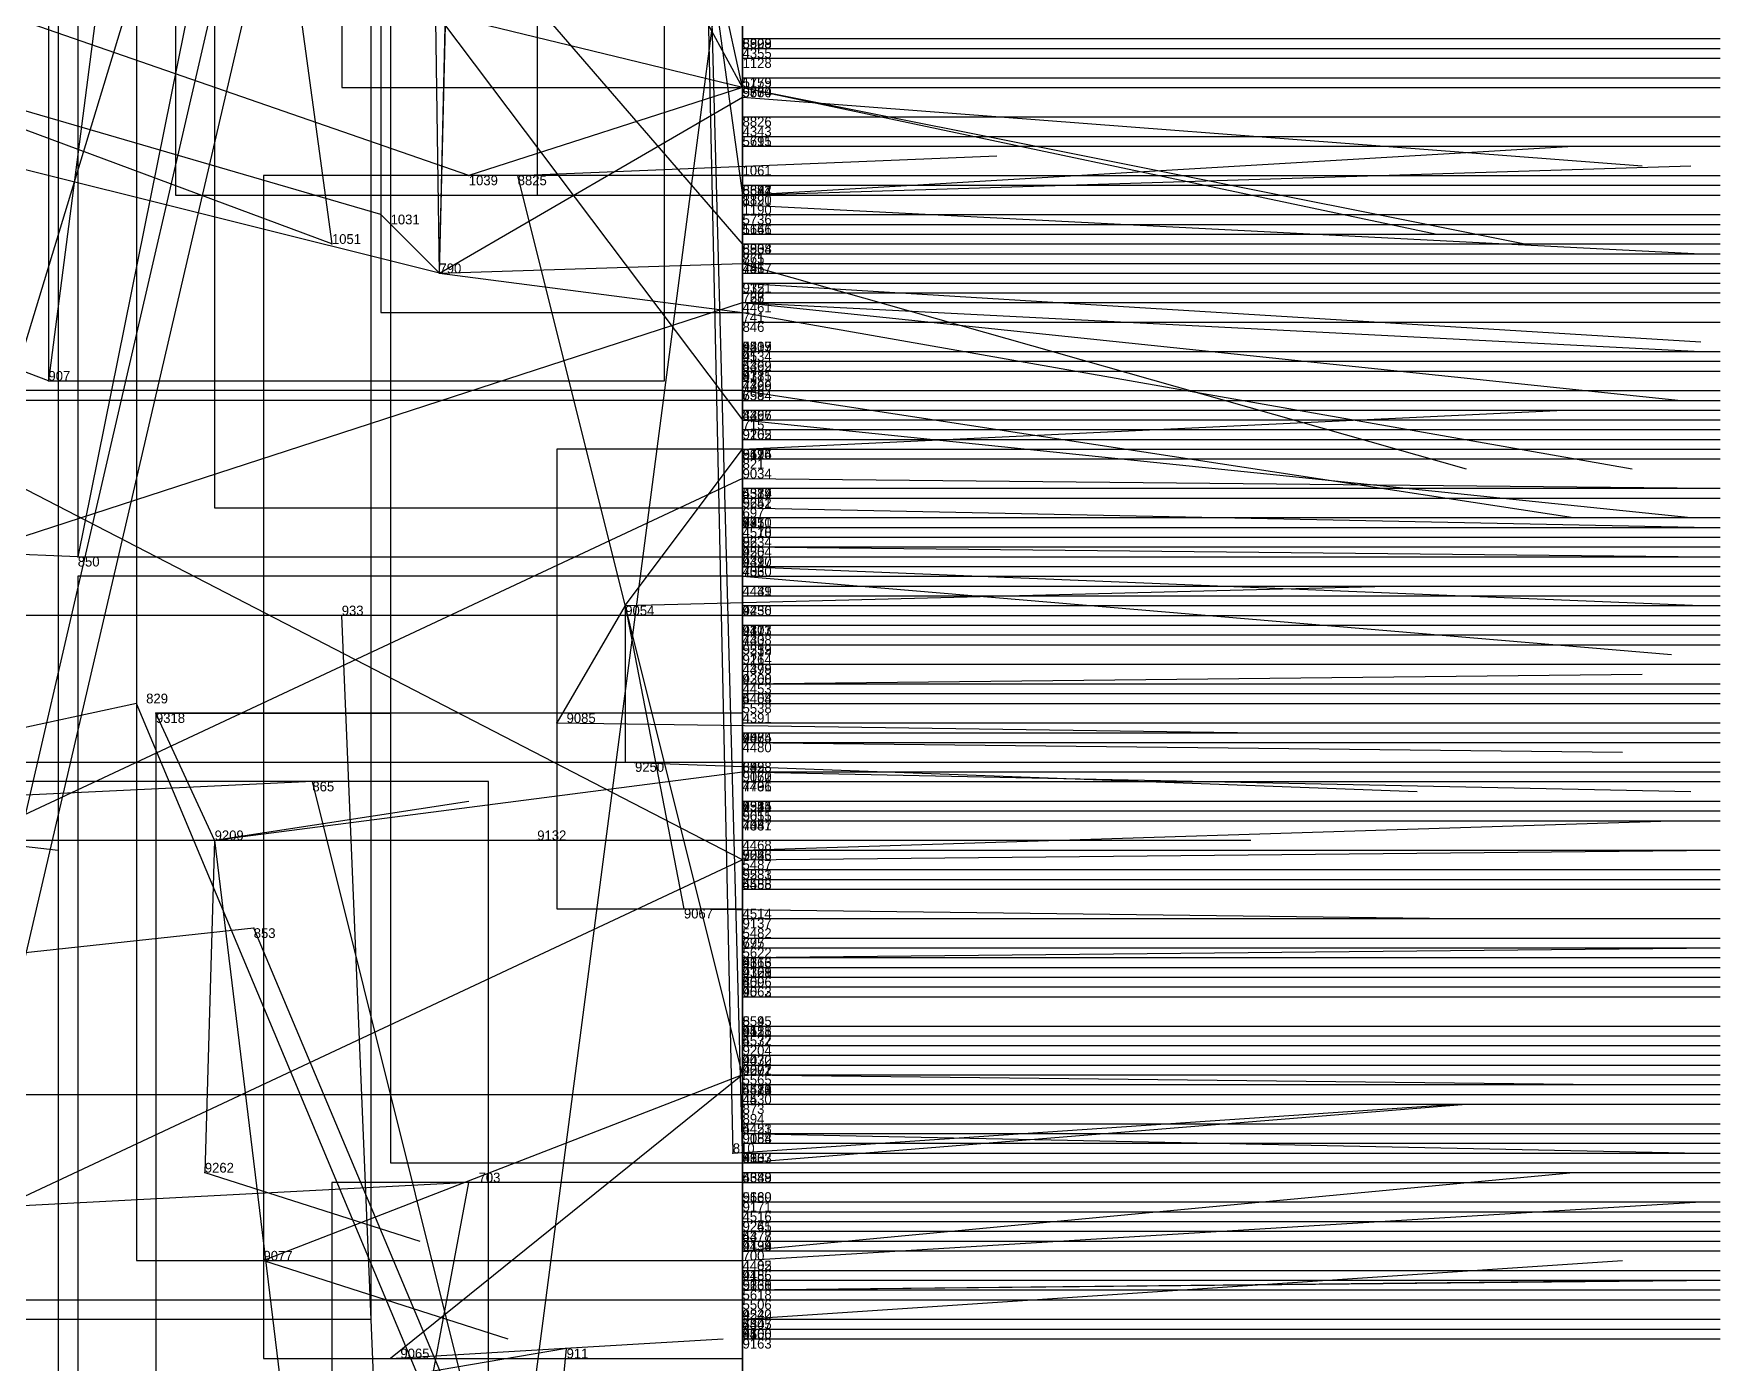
# Model space of a CAD drawing. Extents: x -0.07 to 1.1, y -0.07 to 1.1.
# Drawn here: x 0.9275 to 1.1, y 0.1385 to 0.2745 of the extents above; entities that cross this region are included whole.
import ezdxf

# ---------------------------------------------------------------- set-up
doc = ezdxf.new("R2010")
doc.units = 0
for name, color, linetype in [('Clients', 3, 'CONTINUOUS'), ('Facilities', 3, 'CONTINUOUS'), ('Facilities_lines', 3, 'CONTINUOUS'), ('Min_max_boxes', 1, 'CONTINUOUS'), ('Normals', 1, 'CONTINUOUS'), ('Source_points', 5, 'CONTINUOUS'), ('Text', 3, 'CONTINUOUS')]:
    doc.layers.add(name, color=color, linetype=linetype)

msp = doc.modelspace()

# ---------------------------------------------------------------- linework, layer by layer
at = {"layer": 'Clients', "color": 5}
for p in [(1, 0.269, 0.019), (1, 0.268, 0.031), (0.972, 0.26), (0.977, 0.26, 1), (1, 0.258, 0.983), (1, 0.258, 0.958), (0.963, 0.256), (1, 0.257, 0.062), (0.958, 0.253), (1, 0.251, 0.016), (1, 0.247, 0.046), (1, 0.247, 0.058), (1, 0.246, 0.034), (0.929, 0.239), (1, 0.238, 0.024), (1, 0.235, 0.054), (1, 0.232, 0.991), (1, 0.226, 0.937), (0.932, 0.221), (1, 0.222, 0.945), (1, 0.22, 0.063), (1, 0.22, 0.913), (1, 0.219, 0.047), (0.959, 0.215), (1, 0.21, 0.916), (0.938, 0.206), (0.94, 0.205, 1), (0.981, 0.204, 1), (1, 0.202, 0.99), (0.988, 0.2, 1), (1, 0.199, 0.085), (1, 0.199, 0.945), (0.956, 0.198), (1, 0.195, 0.913), (1, 0.191, 0.044), (1, 0.188, 0.907), (0.994, 0.185, 1), (0.95, 0.183), (1, 0.18, 0.915), (1, 0.162, 0.947), (0.999, 0.16), (1, 0.159, 0.004), (0.945, 0.158, 1), (0.972, 0.157), (0.951, 0.149, 1), (1, 0.15, 0.984), (1, 0.149, 0.07), (1, 0.143, 0.978), (0.982, 0.14), (0.964, 0.139, 1)]:
    msp.add_point(p, dxfattribs=at)
at = {"layer": 'Facilities', "color": 3}
for p in [(1, 0.274, 0.761), (1, 0.273, 0.347), (1, 0.273, 0.552), (1, 0.273, 0.865), (1, 0.272, 0.127), (1, 0.27, 0.629), (1, 0.269, 0.003), (1, 0.269, 0.526), (1, 0.269, 0.63), (1, 0.266, 0.91), (1, 0.264, 0.377), (1, 0.264, 0.561), (1, 0.263, 0.748), (1, 0.26, 0.236), (1, 0.259, 0.552), (1, 0.259, 0.904), (1, 0.258, 0.727), (1, 0.256, 0.13), (1, 0.255, 0.689), (1, 0.255, 0.693), (1, 0.254, 0.15), (1, 0.253, 0.832), (1, 0.253, 0.915), (1, 0.252, 0.588), (1, 0.251, 0.104), (1, 0.251, 0.14), (1, 0.251, 0.316), (0.969, 0.25), (1, 0.25, 0.11), (1, 0.249, 0.055), (1, 0.249, 0.87), (1, 0.248, 0.174), (1, 0.247, 0.451), (1, 0.245, 0.117), (1, 0.242, 0.425), (1, 0.242, 0.342), (1, 0.242, 0.704), (1, 0.242, 0.784), (1, 0.241, 0.106), (1, 0.24, 0.109), (1, 0.24, 0.392), (1, 0.24, 0.278), (1, 0.24, 0.6), (1, 0.24, 0.8), (1, 0.238, 0.13), (1, 0.238, 0.324), (1, 0.238, 0.446), (1, 0.237, 0.11), (1, 0.237, 0.646), (1, 0.236, 0.326), (1, 0.235, 0.458), (1, 0.234, 0.159), (1, 0.234, 0.765), (1, 0.233, 0.799), (1, 0.232, 0.252), (1, 0.232, 0.553), (1, 0.232, 0.836), (1, 0.231, 0.215), (1, 0.231, 0.668), (1, 0.229, 0.938), (1, 0.228, 0.443), (1, 0.228, 0.65), (1, 0.227, 0.493), (1, 0.227, 0.69), (1, 0.225, 0.132), (1, 0.225, 0.289), (1, 0.225, 0.772), (1, 0.224, 0.171), (1, 0.224, 0.147), (1, 0.224, 0.349), (1, 0.224, 0.392), (1, 0.223, 0.198), (1, 0.222, 0.395), (1, 0.221, 0.775), (1, 0.22, 0.268), (1, 0.22, 0.489), (1, 0.219, 0.495), (1, 0.218, 0.411), (0.988, 0.216, 1), (1, 0.217, 0.353), (1, 0.216, 0.839), (1, 0.215, 0.376), (1, 0.214, 0.77), (1, 0.214, 0.848), (1, 0.213, 0.5), (1, 0.212, 0.216), (1, 0.212, 0.438), (1, 0.212, 0.585), (1, 0.212, 0.779), (1, 0.212, 0.894), (1, 0.21, 0.414), (1, 0.21, 0.336), (1, 0.21, 0.894), (1, 0.208, 0.3), (1, 0.208, 0.272), (1, 0.208, 0.98), (1, 0.207, 0.598), (1, 0.206, 0.429), (1, 0.206, 0.597), (1, 0.204, 0.358), (1, 0.203, 0.145), (1, 0.203, 0.291), (1, 0.202, 0.444), (1, 0.2, 0.249), (1, 0.2, 0.642), (1, 0.199, 0.085), (1, 0.199, 0.832), (1, 0.198, 0.117), (1, 0.198, 0.414), (1, 0.198, 0.397), (1, 0.198, 0.819), (1, 0.196, 0.147), (1, 0.196, 0.407), (1, 0.196, 0.905), (1, 0.195, 0.54), (1, 0.194, 0.161), (1, 0.194, 0.292), (1, 0.194, 0.385), (1, 0.194, 0.735), (0.946, 0.192, 1), (0.979, 0.192, 1), (1, 0.191, 0.309), (1, 0.191, 0.663), (1, 0.19, 0.911), (1, 0.189, 0.706), (1, 0.189, 0.731), (1, 0.188, 0.462), (1, 0.187, 0.64), (1, 0.184, 0.482), (1, 0.184, 0.812), (1, 0.182, 0.161), (1, 0.182, 0.121), (1, 0.182, 0.619), (1, 0.181, 0.575), (1, 0.18, 0.273), (1, 0.18, 0.659), (1, 0.179, 0.285), (1, 0.179, 0.859), (1, 0.178, 0.377), (1, 0.178, 0.893), (1, 0.177, 0.246), (1, 0.177, 0.362), (1, 0.177, 0.549), (1, 0.176, 0.779), (1, 0.173, 0.13), (1, 0.173, 0.362), (1, 0.173, 0.282), (1, 0.173, 0.58), (1, 0.173, 0.699), (1, 0.172, 0.779), (1, 0.171, 0.431), (1, 0.171, 0.705), (1, 0.171, 0.819), (1, 0.17, 0.319), (1, 0.17, 0.866), (1, 0.169, 0.465), (1, 0.168, 0.814), (1, 0.168, 0.976), (1, 0.167, 0.299), (1, 0.167, 0.52), (1, 0.167, 0.716), (1, 0.166, 0.446), (1, 0.166, 0.376), (1, 0.166, 0.535), (1, 0.166, 0.705), (1, 0.166, 0.556), (1, 0.165, 0.156), (1, 0.163, 0.197), (1, 0.162, 0.297), (1, 0.162, 0.542), (1, 0.161, 0.823), (1, 0.16, 0.126), (1, 0.159, 0.362), (1, 0.159, 0.509), (1, 0.158, 0.549), (1, 0.158, 0.647), (1, 0.157, 0.278), (1, 0.155, 0.634), (1, 0.155, 0.625), (1, 0.155, 0.814), (1, 0.154, 0.857), (1, 0.153, 0.279), (1, 0.153, 0.845), (1, 0.152, 0.86), (1, 0.151, 0.379), (1, 0.151, 0.675), (1, 0.15, 0.273), (1, 0.15, 0.49), (1, 0.148, 0.469), (1, 0.148, 0.351), (1, 0.147, 0.439), (1, 0.147, 0.664), (1, 0.147, 0.788), (1, 0.146, 0.539), (1, 0.146, 0.95), (1, 0.146, 0.925), (1, 0.145, 0.517), (1, 0.145, 0.654), (1, 0.143, 0.44), (1, 0.143, 0.562), (1, 0.142, 0.235), (1, 0.142, 0.121), (1, 0.142, 0.291), (1, 0.142, 0.282), (1, 0.142, 0.894), (1, 0.141, 0.347), (1, 0.141, 0.648), (1, 0.141, 0.801)]:
    msp.add_point(p, dxfattribs=at)
at = {"layer": 'Facilities_lines', "color": 3}
for p, q in [((1, 0.492, 0.988), (1, 0.258, 0.983)), ((1, 0.472, 0.041), (1, 0.269, 0.019)), ((1, 0.427, 0.061), (1, 0.22, 0.063)), ((0.973, 0.424), (0.932, 0.221)), ((1, 0.269, 0.003), (0.938, 0.383)), ((1, 0.368, 0.949), (1, 0.226, 0.937)), ((0.944, 0.355), (0.929, 0.239)), ((0.944, 0.355), (0.958, 0.253)), ((0.988, 0.345, 1), (1, 0.258, 0.958)), ((0.995, 0.344), (0.999, 0.16)), ((0.995, 0.344), (1, 0.159, 0.004)), ((1, 0.229, 0.938), (1, 0.345, 0.936)), ((1, 0.253, 0.915), (0.93, 0.334, 1)), ((0.918, 0.143, 1), (0.962, 0.332, 1)), ((0.92, 0.221), (0.951, 0.323)), ((0.969, 0.25), (0.968, 0.319)), ((1, 0.269, 0.003), (1, 0.316, 0.007)), ((1, 0.269, 0.003), (0.991, 0.31)), ((0.951, 0.3), (0.92, 0.166)), ((0.951, 0.3), (1, 0.235, 0.054)), ((0.974, 0.1, 1), (1, 0.299, 0.977)), ((0.969, 0.25), (0.97, 0.293)), ((0.969, 0.25), (0.97, 0.292)), ((1, 0.269, 0.003), (1, 0.29, 0.006)), ((1, 0.269, 0.003), (0.967, 0.277)), ((0.969, 0.25), (1, 0.268, 0.031)), ((1, 0.269, 0.003), (0.972, 0.26)), ((1, 0.269, 0.003), (1, 0.149, 0.07)), ((1, 0.168, 0.976), (0.977, 0.26, 1)), ((0.969, 0.25), (0.963, 0.256)), ((1, 0.249, 0.055), (1, 0.257, 0.062)), ((1, 0.253, 0.915), (1, 0.188, 0.907)), ((1, 0.253, 0.915), (1, 0.1, 0.837)), ((1, 0.253, 0.915), (1, 0.22, 0.913)), ((0.969, 0.25), (1, 0.251, 0.016)), ((0.969, 0.25), (1, 0.246, 0.034)), ((1, 0.249, 0.055), (1, 0.247, 0.058)), ((0.92, 0.221), (1, 0.247, 0.046)), ((1, 0.19, 0.911), (0.909, 0.237, 1)), ((1, 0.116, 0.023), (1, 0.238, 0.024)), ((0.988, 0.216, 1), (1, 0.232, 0.991)), ((1, 0.229, 0.938), (0.921, 0.192, 1)), ((1, 0.073, 0.887), (1, 0.222, 0.945)), ((1, 0.058, 0.038), (1, 0.219, 0.047)), ((0.988, 0.216, 1), (0.981, 0.204, 1)), ((0.988, 0.216, 1), (0.994, 0.185, 1)), ((0.988, 0.216, 1), (0.988, 0.2, 1)), ((0.968, 0, 0.012), (0.959, 0.215)), ((1, 0.19, 0.911), (1, 0.21, 0.916)), ((1, 0.208, 0.98), (1, 0.202, 0.99)), ((1, 0.058, 0.038), (0.938, 0.206)), ((0.946, 0.192, 1), (0.94, 0.205, 1)), ((0.946, 0.192, 1), (1, 0.199, 0.945)), ((1, 0.199, 0.085), (1, 0.199, 0.085)), ((0.974, 0.126), (0.956, 0.198)), ((1, 0.19, 0.911), (1, 0.195, 0.913)), ((0.946, 0.192, 1), (0.945, 0.158, 1)), ((0.946, 0.192, 1), (0.955, 0.118, 1)), ((1, 0.19, 0.911), (0.904, 0.145, 1)), ((1, 0.116, 0.023), (1, 0.191, 0.044)), ((1, 0.19, 0.911), (1, 0.18, 0.915)), ((0.974, 0.126), (0.95, 0.183)), ((1, 0.168, 0.976), (0.951, 0.149, 1)), ((1, 0.168, 0.976), (0.964, 0.139, 1)), ((1, 0.168, 0.976), (1, 0.15, 0.984)), ((1, 0.168, 0.976), (1, 0.143, 0.978)), ((1, 0.146, 0.95), (1, 0.162, 0.947)), ((0.958, 0.082), (0.972, 0.157)), ((1, 0.146, 0.95), (1, 0.068, 0.844)), ((1, 0.146, 0.95), (1, 0.032, 0.898)), ((1, 0.146, 0.95), (1, 0.122, 0.986)), ((1, 0.146, 0.925), (1, 0.062, 0.969)), ((1, 0.146, 0.925), (1, 0.069, 0.909)), ((1, 0.146, 0.925), (1, 0.074, 0.814)), ((0.968, 0, 0.012), (0.982, 0.14))]:
    msp.add_line(p, q, dxfattribs=at)
at = {"layer": 'Min_max_boxes', "color": 1}
for p, q in [((0.932, 0.626), (0.932, 0.221)), ((0.932, 0.626, 0.015), (0.932, 0.221, 0.015)), ((1, 0.221), (1, 0.626)), ((1, 0.221, 0.015), (1, 0.626, 0.015)), ((0.929, 0.573), (0.929, 0.239)), ((0.929, 0.573), (0.929, 0.239)), ((0.992, 0.239), (0.992, 0.573)), ((0.992, 0.239), (0.992, 0.573)), ((0.979, 0.512, 0.983), (0.979, 0.258, 0.983)), ((0.979, 0.512, 1), (0.979, 0.258, 1)), ((1, 0.258, 0.983), (1, 0.512, 0.983)), ((1, 0.258, 1), (1, 0.512, 1)), ((0.959, 0.502), (0.959, 0.269)), ((0.959, 0.502, 0.051), (0.959, 0.269, 0.051)), ((1, 0.269), (1, 0.502)), ((1, 0.269, 0.051), (1, 0.502, 0.051)), ((0.964, 0.498), (0.964, 0.159)), ((0.964, 0.498, 0.035), (0.964, 0.159, 0.035)), ((1, 0.159), (1, 0.498)), ((1, 0.159, 0.035), (1, 0.498, 0.035)), ((0.946, 0.482, 0.927), (0.946, 0.226, 0.927)), ((0.946, 0.482, 1), (0.946, 0.226, 1)), ((1, 0.166), (1, 0.482)), ((1, 0.166, 0.075), (1, 0.482, 0.075)), ((1, 0.226, 0.927), (1, 0.482, 0.927)), ((1, 0.226, 1), (1, 0.482, 1)), ((1, 0.22, 0.045), (1, 0.435, 0.045)), ((1, 0.435, 0.045), (1, 0.22, 0.045)), ((1, 0.22, 0.063), (1, 0.435, 0.063)), ((1, 0.435, 0.063), (1, 0.22, 0.063)), ((0.938, 0.383), (0.938, 0.149)), ((0.938, 0.383, 0.07), (0.938, 0.149, 0.07)), ((1, 0.149), (1, 0.383)), ((1, 0.149, 0.07), (1, 0.383, 0.07)), ((0.942, 0.356, 0.958), (0.942, 0.258, 0.958)), ((0.942, 0.356, 1), (0.942, 0.258, 1)), ((1, 0.258, 0.958), (1, 0.356, 0.958)), ((1, 0.258, 1), (1, 0.356, 1)), ((1, 0.192, 0.936), (1, 0.345, 0.936)), ((1, 0.192, 1), (1, 0.345, 1)), ((0.93, 0.334, 0.837), (0.93, 0.1, 0.837)), ((0.93, 0.334, 1), (0.93, 0.1, 1)), ((1, 0.1, 0.837), (1, 0.334, 0.837)), ((1, 0.1, 1), (1, 0.334, 1)), ((0.962, 0.143, 1), (0.962, 0.332, 1)), ((0.962, 0.143, 1), (0.962, 0.332, 1)), ((1, 0.2), (1, 0.323)), ((1, 0.2, 0.046), (1, 0.323, 0.046)), ((0.963, 0.319), (0.963, 0.246)), ((0.963, 0.319, 0.034), (0.963, 0.246, 0.034)), ((1, 0.246), (1, 0.319)), ((1, 0.246, 0.034), (1, 0.319, 0.034)), ((1, 0.02, 0.909), (1, 0.299, 0.909)), ((1, 0.02, 1), (1, 0.299, 1)), ((0.959, 0.269), (1, 0.269)), ((0.959, 0.269, 0.051), (1, 0.269, 0.051)), ((0.959, 0.269), (0.959, 0.269, 0.051)), ((1, 0.269), (1, 0.269, 0.051)), ((1, 0.26, 0.976), (0.951, 0.26, 0.976)), ((0.951, 0.26, 0.976), (0.951, 0.139, 0.976)), ((1, 0.26, 1), (0.951, 0.26, 1)), ((0.951, 0.26, 1), (0.951, 0.139, 1)), ((0.951, 0.26, 0.976), (0.951, 0.26, 1)), ((1, 0.139, 0.976), (1, 0.26, 0.976)), ((1, 0.139, 1), (1, 0.26, 1)), ((1, 0.26, 0.976), (1, 0.26, 1)), ((0.942, 0.258, 0.958), (1, 0.258, 0.958)), ((0.942, 0.258, 1), (1, 0.258, 1)), ((0.942, 0.258, 0.958), (0.942, 0.258, 1)), ((0.979, 0.258, 0.983), (1, 0.258, 0.983)), ((0.979, 0.258, 1), (1, 0.258, 1)), ((0.979, 0.258, 0.983), (0.979, 0.258, 1)), ((1, 0.258, 0.983), (1, 0.258, 1)), ((1, 0.258, 0.958), (1, 0.258, 1)), ((1, 0.247, 0.055), (1, 0.257, 0.055)), ((1, 0.257, 0.055), (1, 0.257, 0.055)), ((1, 0.257, 0.055), (1, 0.247, 0.055)), ((1, 0.247, 0.062), (1, 0.257, 0.062)), ((1, 0.257, 0.062), (1, 0.257, 0.062)), ((1, 0.257, 0.062), (1, 0.247, 0.062)), ((1, 0.257, 0.055), (1, 0.257, 0.062)), ((1, 0.257, 0.055), (1, 0.257, 0.062)), ((1, 0.247, 0.055), (1, 0.247, 0.055)), ((1, 0.247, 0.062), (1, 0.247, 0.062)), ((1, 0.247, 0.055), (1, 0.247, 0.062)), ((1, 0.247, 0.055), (1, 0.247, 0.062)), ((0.963, 0.246), (1, 0.246)), ((0.963, 0.246, 0.034), (1, 0.246, 0.034)), ((0.963, 0.246), (0.963, 0.246, 0.034)), ((1, 0.246), (1, 0.246, 0.034)), ((0.929, 0.239), (0.992, 0.239)), ((0.929, 0.239), (0.992, 0.239)), ((0.929, 0.239), (0.929, 0.239)), ((0.992, 0.239), (0.992, 0.239)), ((1, 0.238), (0.89, 0.238)), ((1, 0.238, 0.141), (0.89, 0.238, 0.141)), ((1, 0.237, 0.911), (0.904, 0.237, 0.911)), ((1, 0.237, 1), (0.904, 0.237, 1)), ((1, 0.039), (1, 0.238)), ((1, 0.039, 0.141), (1, 0.238, 0.141)), ((1, 0.238), (1, 0.238, 0.141)), ((1, 0.145, 0.911), (1, 0.237, 0.911)), ((1, 0.145, 1), (1, 0.237, 1)), ((1, 0.237, 0.911), (1, 0.237, 1)), ((1, 0.232, 0.991), (0.981, 0.232, 0.991)), ((0.981, 0.232, 0.991), (0.981, 0.185, 0.991)), ((1, 0.232, 1), (0.981, 0.232, 1)), ((0.981, 0.232, 1), (0.981, 0.185, 1)), ((0.981, 0.232, 0.991), (0.981, 0.232, 1)), ((1, 0.185, 0.991), (1, 0.232, 0.991)), ((1, 0.185, 1), (1, 0.232, 1)), ((1, 0.232, 0.991), (1, 0.232, 1)), ((0.946, 0.226, 0.927), (1, 0.226, 0.927)), ((0.946, 0.226, 1), (1, 0.226, 1)), ((0.946, 0.226, 0.927), (0.946, 0.226, 1)), ((1, 0.226, 0.927), (1, 0.226, 1)), ((0.932, 0.221), (1, 0.221)), ((0.932, 0.221, 0.015), (1, 0.221, 0.015)), ((0.932, 0.221), (0.932, 0.221, 0.015)), ((1, 0.028, 0.741), (1, 0.222, 0.741)), ((1, 0.222, 0.741), (1, 0.222, 0.741)), ((1, 0.222, 0.741), (1, 0.028, 0.741)), ((1, 0.028, 0.948), (1, 0.222, 0.948)), ((1, 0.222, 0.948), (1, 0.222, 0.948)), ((1, 0.222, 0.948), (1, 0.028, 0.948)), ((1, 0.222, 0.741), (1, 0.222, 0.948)), ((1, 0.222, 0.741), (1, 0.222, 0.948)), ((1, 0.221), (1, 0.221, 0.015)), ((1, 0.22, 0.045), (1, 0.22, 0.045)), ((1, 0.22, 0.063), (1, 0.22, 0.063)), ((1, 0.22, 0.045), (1, 0.22, 0.063)), ((1, 0.22, 0.045), (1, 0.22, 0.063)), ((1, 0.219), (0.932, 0.219)), ((0.932, 0.219), (0.932, 0)), ((1, 0.219, 0.068), (0.932, 0.219, 0.068)), ((0.932, 0.219, 0.068), (0.932, 0, 0.068)), ((0.932, 0.219), (0.932, 0.219, 0.068)), ((1, 0), (1, 0.219)), ((1, 0, 0.068), (1, 0.219, 0.068)), ((1, 0.219), (1, 0.219, 0.068)), ((1, 0.215), (0.806, 0.215)), ((1, 0.215, 0.117), (0.806, 0.215, 0.117)), ((1, 0), (1, 0.215)), ((1, 0, 0.117), (1, 0.215, 0.117)), ((1, 0.215), (1, 0.215, 0.117)), ((1, 0.202, 0.98), (1, 0.208, 0.98)), ((1, 0.208, 0.98), (1, 0.208, 0.98)), ((1, 0.208, 0.98), (1, 0.202, 0.98)), ((1, 0.202, 0.99), (1, 0.208, 0.99)), ((1, 0.208, 0.99), (1, 0.208, 0.99)), ((1, 0.208, 0.99), (1, 0.202, 0.99)), ((1, 0.208, 0.98), (1, 0.208, 0.99)), ((1, 0.208, 0.98), (1, 0.208, 0.99)), ((1, 0.205, 0.945), (0.94, 0.205, 0.945)), ((0.94, 0.205, 0.945), (0.94, 0.118, 0.945)), ((1, 0.205, 1), (0.94, 0.205, 1)), ((0.94, 0.205, 1), (0.94, 0.118, 1)), ((0.94, 0.205, 0.945), (0.94, 0.205, 1)), ((1, 0.118, 0.945), (1, 0.205, 0.945)), ((1, 0.118, 1), (1, 0.205, 1)), ((1, 0.205, 0.945), (1, 0.205, 1)), ((1, 0.202, 0.98), (1, 0.202, 0.98)), ((1, 0.202, 0.99), (1, 0.202, 0.99)), ((1, 0.202, 0.98), (1, 0.202, 0.99)), ((1, 0.202, 0.98), (1, 0.202, 0.99)), ((0.92, 0.2), (1, 0.2)), ((0.92, 0.2, 0.046), (1, 0.2, 0.046)), ((1, 0.2), (1, 0.2, 0.046)), ((1, 0.199, 0.085), (1, 0.199, 0.085)), ((1, 0.199, 0.085), (1, 0.199, 0.085)), ((1, 0.199, 0.085), (1, 0.199, 0.085)), ((1, 0.199, 0.085), (1, 0.199, 0.085)), ((1, 0.199, 0.085), (1, 0.199, 0.085)), ((1, 0.199, 0.085), (1, 0.199, 0.085)), ((1, 0.199, 0.085), (1, 0.199, 0.085)), ((1, 0.199, 0.085), (1, 0.199, 0.085)), ((1, 0.199, 0.085), (1, 0.199, 0.085)), ((1, 0.199, 0.085), (1, 0.199, 0.085)), ((1, 0.199, 0.085), (1, 0.199, 0.085)), ((1, 0.199, 0.085), (1, 0.199, 0.085)), ((0.974, 0.198), (0.906, 0.198)), ((0.974, 0.198), (0.906, 0.198)), ((0.974, 0.041), (0.974, 0.198)), ((0.974, 0.041), (0.974, 0.198)), ((0.974, 0.198), (0.974, 0.198)), ((0.921, 0.192, 0.936), (1, 0.192, 0.936)), ((0.921, 0.192, 1), (1, 0.192, 1)), ((1, 0.192, 0.936), (1, 0.192, 1)), ((0.981, 0.185, 0.991), (1, 0.185, 0.991)), ((0.981, 0.185, 1), (1, 0.185, 1)), ((0.981, 0.185, 0.991), (0.981, 0.185, 1)), ((1, 0.185, 0.991), (1, 0.185, 1)), ((0.92, 0.166), (1, 0.166)), ((0.92, 0.166, 0.075), (1, 0.166, 0.075)), ((1, 0.166), (1, 0.166, 0.075)), ((1, 0.032, 0.844), (1, 0.162, 0.844)), ((1, 0.162, 0.844), (1, 0.162, 0.844)), ((1, 0.162, 0.844), (1, 0.032, 0.844)), ((1, 0.032, 0.986), (1, 0.162, 0.986)), ((1, 0.162, 0.986), (1, 0.162, 0.986)), ((1, 0.162, 0.986), (1, 0.032, 0.986)), ((1, 0.162, 0.844), (1, 0.162, 0.986)), ((1, 0.162, 0.844), (1, 0.162, 0.986)), ((0.964, 0.159), (1, 0.159)), ((0.964, 0.159, 0.035), (1, 0.159, 0.035)), ((0.964, 0.159), (0.964, 0.159, 0.035)), ((1, 0.159), (1, 0.159, 0.035)), ((1, 0.157), (0.958, 0.157)), ((0.958, 0.157), (0.958, 0.013)), ((1, 0.157, 0.127), (0.958, 0.157, 0.127)), ((0.958, 0.157, 0.127), (0.958, 0.013, 0.127)), ((0.958, 0.157), (0.958, 0.157, 0.127)), ((1, 0.013), (1, 0.157)), ((1, 0.013, 0.127), (1, 0.157, 0.127)), ((1, 0.157), (1, 0.157, 0.127)), ((0.938, 0.149), (1, 0.149)), ((0.938, 0.149, 0.07), (1, 0.149, 0.07)), ((0.938, 0.149), (0.938, 0.149, 0.07)), ((1, 0.149), (1, 0.149, 0.07)), ((0.904, 0.145, 0.911), (1, 0.145, 0.911)), ((0.904, 0.145, 1), (1, 0.145, 1)), ((1, 0.062, 0.814), (1, 0.146, 0.814)), ((1, 0.146, 0.814), (1, 0.146, 0.814)), ((1, 0.146, 0.814), (1, 0.062, 0.814)), ((1, 0.062, 0.969), (1, 0.146, 0.969)), ((1, 0.146, 0.969), (1, 0.146, 0.969)), ((1, 0.146, 0.969), (1, 0.062, 0.969)), ((1, 0.146, 0.814), (1, 0.146, 0.969)), ((1, 0.146, 0.814), (1, 0.146, 0.969)), ((1, 0.145, 0.911), (1, 0.145, 1)), ((0.918, 0.143, 1), (0.962, 0.143, 1)), ((0.918, 0.143, 1), (0.962, 0.143, 1)), ((0.962, 0.143, 1), (0.962, 0.143, 1)), ((0.951, 0.139, 0.976), (1, 0.139, 0.976)), ((0.951, 0.139, 1), (1, 0.139, 1)), ((0.951, 0.139, 0.976), (0.951, 0.139, 1)), ((1, 0.139, 0.976), (1, 0.139, 1))]:
    msp.add_line(p, q, dxfattribs=at)
at = {"layer": 'Normals', "color": 1}
for p, q in [((0.972, 0.26), (0.92, 0.278, 0.084)), ((1, 0.274, 0.761), (1.1, 0.274, 0.761)), ((1, 0.273, 0.347), (1.1, 0.273, 0.347)), ((1, 0.273, 0.552), (1.1, 0.273, 0.552)), ((1, 0.273, 0.865), (1.1, 0.273, 0.865)), ((1, 0.272, 0.127), (1.1, 0.272, 0.127)), ((0.963, 0.256), (0.915, 0.27, 0.086)), ((1, 0.27, 0.629), (1.1, 0.27, 0.629)), ((0.958, 0.253), (0.915, 0.269, 0.089)), ((1, 0.269, 0.019), (1.08, 0.253, -0.039)), ((1, 0.269, 0.003), (1.071, 0.254, -0.066)), ((1, 0.269, 0.526), (1.1, 0.269, 0.526)), ((1, 0.269, 0.63), (1.1, 0.269, 0.63)), ((1, 0.268, 0.031), (1.092, 0.261, -0.008)), ((1, 0.266, 0.91), (1.1, 0.266, 0.91)), ((1, 0.264, 0.377), (1.1, 0.264, 0.377)), ((1, 0.264, 0.561), (1.1, 0.264, 0.561)), ((0.969, 0.25), (0.917, 0.263, 0.085)), ((1, 0.263, 0.748), (1.1, 0.263, 0.748)), ((1, 0.258, 0.983), (1.085, 0.263, 1.035)), ((0.977, 0.26, 1), (1.026, 0.262, 1.087)), ((1, 0.258, 0.958), (1.097, 0.261, 0.981)), ((1, 0.26, 0.236), (1.1, 0.26, 0.236)), ((1, 0.259, 0.552), (1.1, 0.259, 0.552)), ((1, 0.259, 0.904), (1.1, 0.259, 0.904)), ((1, 0.258, 0.727), (1.1, 0.258, 0.727)), ((1, 0.257, 0.062), (1.098, 0.252, 0.045)), ((1, 0.256, 0.13), (1.1, 0.256, 0.13)), ((1, 0.255, 0.689), (1.1, 0.255, 0.689)), ((1, 0.255, 0.693), (1.1, 0.255, 0.693)), ((1, 0.254, 0.15), (1.1, 0.254, 0.15)), ((1, 0.253, 0.832), (1.1, 0.253, 0.832)), ((1, 0.253, 0.915), (1.1, 0.253, 0.917)), ((1, 0.252, 0.588), (1.1, 0.252, 0.588)), ((1, 0.251, 0.104), (1.1, 0.251, 0.104)), ((1, 0.251, 0.016), (1.074, 0.23, -0.048)), ((1, 0.251, 0.14), (1.1, 0.251, 0.14)), ((1, 0.251, 0.316), (1.1, 0.251, 0.316)), ((1, 0.25, 0.11), (1.1, 0.25, 0.11)), ((1, 0.249, 0.055), (1.098, 0.243, 0.038)), ((1, 0.249, 0.87), (1.1, 0.249, 0.87)), ((0.929, 0.239), (0.905, 0.248, 0.097)), ((1, 0.248, 0.174), (1.1, 0.248, 0.174)), ((1, 0.247, 0.058), (1.098, 0.242, 0.041)), ((1, 0.247, 0.046), (1.096, 0.237, 0.02)), ((1, 0.247, 0.451), (1.1, 0.247, 0.451)), ((1, 0.246, 0.034), (1.091, 0.23, -0.004)), ((1, 0.245, 0.117), (1.1, 0.245, 0.117)), ((1, 0.242, 0.425), (1.1, 0.242, 0.425)), ((1, 0.242, 0.342), (1.1, 0.242, 0.342)), ((1, 0.242, 0.704), (1.1, 0.242, 0.704)), ((1, 0.242, 0.784), (1.1, 0.242, 0.784)), ((1, 0.241, 0.106), (1.1, 0.241, 0.106)), ((1, 0.24, 0.109), (1.1, 0.24, 0.109)), ((1, 0.24, 0.392), (1.1, 0.24, 0.392)), ((1, 0.24, 0.278), (1.1, 0.24, 0.278)), ((1, 0.24, 0.6), (1.1, 0.24, 0.6)), ((1, 0.24, 0.8), (1.1, 0.24, 0.8)), ((1, 0.238, 0.13), (1.1, 0.238, 0.13)), ((1, 0.238, 0.024), (1.085, 0.225, -0.027)), ((1, 0.238, 0.324), (1.1, 0.238, 0.324)), ((1, 0.238, 0.446), (1.1, 0.238, 0.446)), ((1, 0.237, 0.11), (1.1, 0.237, 0.11)), ((1, 0.237, 0.646), (1.1, 0.237, 0.646)), ((1, 0.236, 0.326), (1.1, 0.236, 0.326)), ((1, 0.232, 0.991), (1.084, 0.236, 1.045)), ((1, 0.235, 0.054), (1.097, 0.225, 0.032)), ((1, 0.235, 0.458), (1.1, 0.235, 0.458)), ((1, 0.234, 0.159), (1.1, 0.234, 0.159)), ((1, 0.234, 0.765), (1.1, 0.234, 0.765)), ((1, 0.233, 0.799), (1.1, 0.233, 0.799)), ((1, 0.232, 0.252), (1.1, 0.232, 0.252)), ((1, 0.232, 0.553), (1.1, 0.232, 0.553)), ((1, 0.232, 0.836), (1.1, 0.232, 0.836)), ((1, 0.231, 0.215), (1.1, 0.231, 0.215)), ((1, 0.231, 0.668), (1.1, 0.231, 0.668)), ((1, 0.229, 0.938), (1.099, 0.228, 0.951)), ((1, 0.228, 0.443), (1.1, 0.228, 0.443)), ((1, 0.228, 0.65), (1.1, 0.228, 0.65)), ((1, 0.227, 0.493), (1.1, 0.227, 0.493)), ((1, 0.227, 0.69), (1.1, 0.227, 0.69)), ((1, 0.226, 0.937), (1.099, 0.224, 0.952)), ((1, 0.225, 0.132), (1.1, 0.225, 0.132)), ((1, 0.225, 0.289), (1.1, 0.225, 0.289)), ((1, 0.225, 0.772), (1.1, 0.225, 0.772)), ((1, 0.224, 0.171), (1.1, 0.224, 0.171)), ((1, 0.224, 0.147), (1.1, 0.224, 0.147)), ((1, 0.224, 0.349), (1.1, 0.224, 0.349)), ((1, 0.224, 0.392), (1.1, 0.224, 0.392)), ((1, 0.223, 0.198), (1.1, 0.223, 0.198)), ((0.932, 0.221), (0.907, 0.222, 0.097)), ((1, 0.222, 0.395), (1.1, 0.222, 0.395)), ((1, 0.222, 0.945), (1.099, 0.221, 0.961)), ((1, 0.221, 0.775), (1.1, 0.221, 0.775)), ((1, 0.22, 0.063), (1.098, 0.216, 0.044)), ((1, 0.22, 0.268), (1.1, 0.22, 0.268)), ((1, 0.22, 0.489), (1.1, 0.22, 0.489)), ((1, 0.22, 0.913), (1.1, 0.22, 0.916)), ((0.988, 0.216, 1), (1.066, 0.218, 1.062)), ((1, 0.219, 0.047), (1.095, 0.211, 0.016)), ((1, 0.219, 0.495), (1.1, 0.219, 0.495)), ((1, 0.218, 0.411), (1.1, 0.218, 0.411)), ((1, 0.217, 0.353), (1.1, 0.217, 0.353)), ((1, 0.216, 0.839), (1.1, 0.216, 0.839)), ((0.959, 0.215), (0.916, 0.215, 0.09)), ((1, 0.215, 0.376), (1.1, 0.215, 0.376)), ((1, 0.214, 0.77), (1.1, 0.214, 0.77)), ((1, 0.214, 0.848), (1.1, 0.214, 0.848)), ((1, 0.213, 0.5), (1.1, 0.213, 0.5)), ((1, 0.212, 0.216), (1.1, 0.212, 0.216)), ((1, 0.212, 0.438), (1.1, 0.212, 0.438)), ((1, 0.212, 0.585), (1.1, 0.212, 0.585)), ((1, 0.212, 0.779), (1.1, 0.212, 0.779)), ((1, 0.212, 0.894), (1.1, 0.212, 0.894)), ((1, 0.21, 0.414), (1.1, 0.21, 0.414)), ((1, 0.21, 0.336), (1.1, 0.21, 0.336)), ((1, 0.21, 0.916), (1.1, 0.21, 0.92)), ((1, 0.21, 0.894), (1.1, 0.21, 0.894)), ((1, 0.208, 0.98), (1.092, 0.209, 1.02)), ((1, 0.208, 0.3), (1.1, 0.208, 0.3)), ((1, 0.208, 0.272), (1.1, 0.208, 0.272)), ((0.938, 0.206), (0.915, 0.201, 0.097)), ((1, 0.207, 0.598), (1.1, 0.207, 0.598)), ((1, 0.206, 0.429), (1.1, 0.206, 0.429)), ((1, 0.206, 0.597), (1.1, 0.206, 0.597)), ((0.94, 0.205, 1), (0.964, 0.205, 1.097)), ((0.981, 0.204, 1), (1.053, 0.203, 1.069)), ((1, 0.204, 0.358), (1.1, 0.204, 0.358)), ((1, 0.203, 0.145), (1.1, 0.203, 0.145)), ((1, 0.203, 0.291), (1.1, 0.203, 0.291)), ((1, 0.202, 0.444), (1.1, 0.202, 0.444)), ((1, 0.202, 0.99), (1.09, 0.201, 1.033)), ((0.988, 0.2, 1), (1.069, 0.197, 1.059)), ((1, 0.2, 0.249), (1.1, 0.2, 0.249)), ((1, 0.2, 0.642), (1.1, 0.2, 0.642)), ((1, 0.199, 0.085), (1.1, 0.199, 0.085)), ((1, 0.199, 0.085), (1.1, 0.199, 0.085)), ((1, 0.199, 0.945), (1.097, 0.197, 0.971)), ((1, 0.199, 0.832), (1.1, 0.199, 0.832)), ((0.956, 0.198), (0.914, 0.196, 0.091)), ((1, 0.198, 0.117), (1.1, 0.198, 0.117)), ((1, 0.198, 0.414), (1.1, 0.198, 0.414)), ((1, 0.198, 0.397), (1.1, 0.198, 0.397)), ((1, 0.198, 0.819), (1.1, 0.198, 0.819)), ((0.946, 0.192, 1), (0.972, 0.196, 1.096)), ((1, 0.196, 0.147), (1.1, 0.196, 0.147)), ((1, 0.196, 0.407), (1.1, 0.196, 0.407)), ((1, 0.196, 0.905), (1.1, 0.196, 0.905)), ((1, 0.195, 0.54), (1.1, 0.195, 0.54)), ((1, 0.195, 0.913), (1.1, 0.195, 0.918)), ((1, 0.194, 0.161), (1.1, 0.194, 0.161)), ((1, 0.191, 0.044), (1.095, 0.194, 0.014)), ((1, 0.194, 0.292), (1.1, 0.194, 0.292)), ((1, 0.194, 0.385), (1.1, 0.194, 0.385)), ((1, 0.194, 0.735), (1.1, 0.194, 0.735)), ((0.921, 0.192, 1), (0.93, 0.191, 1.1)), ((0.979, 0.192, 1), (1.052, 0.192, 1.068)), ((1, 0.191, 0.309), (1.1, 0.191, 0.309)), ((1, 0.191, 0.663), (1.1, 0.191, 0.663)), ((1, 0.19, 0.911), (1.1, 0.191, 0.915)), ((1, 0.189, 0.706), (1.1, 0.189, 0.706)), ((1, 0.189, 0.731), (1.1, 0.189, 0.731)), ((1, 0.188, 0.462), (1.1, 0.188, 0.462)), ((1, 0.188, 0.907), (1.1, 0.188, 0.91)), ((1, 0.187, 0.64), (1.1, 0.187, 0.64)), ((0.994, 0.185, 1), (1.073, 0.184, 1.062)), ((0.95, 0.183), (0.913, 0.179, 0.093)), ((1, 0.184, 0.482), (1.1, 0.184, 0.482)), ((1, 0.184, 0.812), (1.1, 0.184, 0.812)), ((1, 0.182, 0.161), (1.1, 0.182, 0.161)), ((1, 0.182, 0.121), (1.1, 0.182, 0.121)), ((1, 0.182, 0.619), (1.1, 0.182, 0.619)), ((1, 0.181, 0.575), (1.1, 0.181, 0.575)), ((1, 0.18, 0.915), (1.1, 0.181, 0.919)), ((1, 0.18, 0.273), (1.1, 0.18, 0.273)), ((1, 0.18, 0.659), (1.1, 0.18, 0.659)), ((1, 0.179, 0.285), (1.1, 0.179, 0.285)), ((1, 0.179, 0.859), (1.1, 0.179, 0.859)), ((1, 0.178, 0.377), (1.1, 0.178, 0.377)), ((1, 0.178, 0.893), (1.1, 0.178, 0.893)), ((1, 0.177, 0.246), (1.1, 0.177, 0.246)), ((1, 0.177, 0.362), (1.1, 0.177, 0.362)), ((1, 0.177, 0.549), (1.1, 0.177, 0.549)), ((1, 0.176, 0.779), (1.1, 0.176, 0.779)), ((1, 0.173, 0.13), (1.1, 0.173, 0.13)), ((1, 0.173, 0.362), (1.1, 0.173, 0.362)), ((1, 0.173, 0.282), (1.1, 0.173, 0.282)), ((1, 0.173, 0.58), (1.1, 0.173, 0.58)), ((1, 0.173, 0.699), (1.1, 0.173, 0.699)), ((1, 0.172, 0.779), (1.1, 0.172, 0.779)), ((1, 0.171, 0.431), (1.1, 0.171, 0.431)), ((1, 0.171, 0.705), (1.1, 0.171, 0.705)), ((1, 0.171, 0.819), (1.1, 0.171, 0.819)), ((1, 0.17, 0.319), (1.1, 0.17, 0.319)), ((1, 0.17, 0.866), (1.1, 0.17, 0.866)), ((1, 0.169, 0.465), (1.1, 0.169, 0.465)), ((1, 0.168, 0.814), (1.1, 0.168, 0.814)), ((1, 0.168, 0.976), (1.088, 0.167, 1.024)), ((1, 0.167, 0.299), (1.1, 0.167, 0.299)), ((1, 0.167, 0.52), (1.1, 0.167, 0.52)), ((1, 0.167, 0.716), (1.1, 0.167, 0.716)), ((1, 0.166, 0.446), (1.1, 0.166, 0.446)), ((1, 0.166, 0.376), (1.1, 0.166, 0.376)), ((1, 0.166, 0.535), (1.1, 0.166, 0.535)), ((1, 0.166, 0.705), (1.1, 0.166, 0.705)), ((1, 0.166, 0.556), (1.1, 0.166, 0.556)), ((0.999, 0.16), (1.073, 0.165, -0.067)), ((1, 0.165, 0.156), (1.1, 0.165, 0.156)), ((1, 0.159, 0.004), (1.074, 0.165, -0.064)), ((1, 0.163, 0.197), (1.1, 0.163, 0.197)), ((1, 0.162, 0.297), (1.1, 0.162, 0.297)), ((1, 0.162, 0.542), (1.1, 0.162, 0.542)), ((1, 0.162, 0.947), (1.098, 0.16, 0.968)), ((1, 0.161, 0.823), (1.1, 0.161, 0.823)), ((1, 0.16, 0.126), (1.1, 0.16, 0.126)), ((1, 0.159, 0.362), (1.1, 0.159, 0.362)), ((1, 0.159, 0.509), (1.1, 0.159, 0.509)), ((0.972, 0.157), (0.915, 0.154, 0.082)), ((0.945, 0.158, 1), (0.967, 0.151, 1.097)), ((1, 0.158, 0.549), (1.1, 0.158, 0.549)), ((1, 0.158, 0.647), (1.1, 0.158, 0.647)), ((1, 0.15, 0.984), (1.085, 0.158, 1.036)), ((1, 0.157, 0.278), (1.1, 0.157, 0.278)), ((1, 0.149, 0.07), (1.098, 0.155, 0.053)), ((1, 0.155, 0.634), (1.1, 0.155, 0.634)), ((1, 0.155, 0.625), (1.1, 0.155, 0.625)), ((1, 0.155, 0.814), (1.1, 0.155, 0.814)), ((1, 0.154, 0.857), (1.1, 0.154, 0.857)), ((1, 0.153, 0.279), (1.1, 0.153, 0.279)), ((1, 0.153, 0.845), (1.1, 0.153, 0.845)), ((1, 0.152, 0.86), (1.1, 0.152, 0.86)), ((1, 0.151, 0.379), (1.1, 0.151, 0.379)), ((1, 0.151, 0.675), (1.1, 0.151, 0.675)), ((0.951, 0.149, 1), (0.976, 0.141, 1.096)), ((1, 0.15, 0.273), (1.1, 0.15, 0.273)), ((1, 0.15, 0.49), (1.1, 0.15, 0.49)), ((1, 0.143, 0.978), (1.09, 0.149, 1.022)), ((1, 0.148, 0.469), (1.1, 0.148, 0.469)), ((1, 0.148, 0.351), (1.1, 0.148, 0.351)), ((1, 0.147, 0.439), (1.1, 0.147, 0.439)), ((1, 0.147, 0.664), (1.1, 0.147, 0.664)), ((1, 0.146, 0.95), (1.095, 0.147, 0.98)), ((1, 0.147, 0.788), (1.1, 0.147, 0.788)), ((1, 0.146, 0.925), (1.1, 0.147, 0.932)), ((1, 0.146, 0.539), (1.1, 0.146, 0.539)), ((1, 0.145, 0.517), (1.1, 0.145, 0.517)), ((1, 0.145, 0.654), (1.1, 0.145, 0.654)), ((0.918, 0.143, 1), (0.929, 0.143, 1.099)), ((1, 0.143, 0.44), (1.1, 0.143, 0.44)), ((1, 0.143, 0.562), (1.1, 0.143, 0.562)), ((1, 0.142, 0.235), (1.1, 0.142, 0.235)), ((1, 0.142, 0.121), (1.1, 0.142, 0.121)), ((1, 0.142, 0.291), (1.1, 0.142, 0.291)), ((1, 0.142, 0.282), (1.1, 0.142, 0.282)), ((1, 0.142, 0.894), (1.1, 0.142, 0.894)), ((0.982, 0.14), (0.917, 0.129, 0.075)), ((0.964, 0.139, 1), (0.998, 0.141, 1.094)), ((1, 0.141, 0.347), (1.1, 0.141, 0.347)), ((1, 0.141, 0.648), (1.1, 0.141, 0.648)), ((1, 0.141, 0.801), (1.1, 0.141, 0.801))]:
    msp.add_line(p, q, dxfattribs=at)
at = {"layer": 'Source_points', "color": 5}
for p in [(1, 0.274, 0.761), (1, 0.273, 0.347), (1, 0.273, 0.552), (1, 0.273, 0.865), (1, 0.272, 0.127), (1, 0.27, 0.629), (1, 0.269, 0.019), (1, 0.269, 0.003), (1, 0.269, 0.526), (1, 0.269, 0.63), (1, 0.268, 0.031), (1, 0.266, 0.91), (1, 0.264, 0.377), (1, 0.264, 0.561), (1, 0.263, 0.748), (0.972, 0.26), (0.977, 0.26, 1), (1, 0.26, 0.236), (1, 0.259, 0.552), (1, 0.259, 0.904), (1, 0.258, 0.727), (1, 0.258, 0.958), (1, 0.258, 0.983), (0.963, 0.256), (1, 0.257, 0.062), (1, 0.256, 0.13), (1, 0.255, 0.689), (1, 0.255, 0.693), (1, 0.254, 0.15), (0.958, 0.253), (1, 0.253, 0.832), (1, 0.253, 0.915), (1, 0.252, 0.588), (1, 0.251, 0.104), (1, 0.251, 0.016), (1, 0.251, 0.14), (1, 0.251, 0.316), (0.969, 0.25), (1, 0.25, 0.11), (1, 0.249, 0.055), (1, 0.249, 0.87), (1, 0.248, 0.174), (1, 0.247, 0.058), (1, 0.247, 0.046), (1, 0.247, 0.451), (1, 0.246, 0.034), (1, 0.245, 0.117), (1, 0.242, 0.425), (1, 0.242, 0.342), (1, 0.242, 0.704), (1, 0.242, 0.784), (1, 0.241, 0.106), (1, 0.24, 0.109), (1, 0.24, 0.392), (1, 0.24, 0.278), (1, 0.24, 0.6), (1, 0.24, 0.8), (0.929, 0.239), (1, 0.238, 0.13), (1, 0.238, 0.024), (1, 0.238, 0.324), (1, 0.238, 0.446), (1, 0.237, 0.11), (1, 0.237, 0.646), (1, 0.236, 0.326), (1, 0.235, 0.054), (1, 0.235, 0.458), (1, 0.234, 0.159), (1, 0.234, 0.765), (1, 0.233, 0.799), (1, 0.232, 0.252), (1, 0.232, 0.553), (1, 0.232, 0.836), (1, 0.232, 0.991), (1, 0.231, 0.215), (1, 0.231, 0.668), (1, 0.229, 0.938), (1, 0.228, 0.443), (1, 0.228, 0.65), (1, 0.227, 0.493), (1, 0.227, 0.69), (1, 0.226, 0.937), (1, 0.225, 0.132), (1, 0.225, 0.289), (1, 0.225, 0.772), (1, 0.224, 0.171), (1, 0.224, 0.147), (1, 0.224, 0.349), (1, 0.224, 0.392), (1, 0.223, 0.198), (0.932, 0.221), (1, 0.222, 0.395), (1, 0.222, 0.945), (1, 0.221, 0.775), (1, 0.22, 0.063), (1, 0.22, 0.268), (1, 0.22, 0.489), (1, 0.22, 0.913), (1, 0.219, 0.047), (1, 0.219, 0.495), (1, 0.218, 0.411), (0.988, 0.216, 1), (1, 0.217, 0.353), (1, 0.216, 0.839), (0.959, 0.215), (1, 0.215, 0.376), (1, 0.214, 0.77), (1, 0.214, 0.848), (1, 0.213, 0.5), (1, 0.212, 0.216), (1, 0.212, 0.438), (1, 0.212, 0.585), (1, 0.212, 0.779), (1, 0.212, 0.894), (1, 0.21, 0.414), (1, 0.21, 0.336), (1, 0.21, 0.916), (1, 0.21, 0.894), (1, 0.208, 0.3), (1, 0.208, 0.272), (1, 0.208, 0.98), (0.938, 0.206), (1, 0.207, 0.598), (1, 0.206, 0.429), (1, 0.206, 0.597), (0.94, 0.205, 1), (0.981, 0.204, 1), (1, 0.204, 0.358), (1, 0.203, 0.145), (1, 0.203, 0.291), (1, 0.202, 0.444), (1, 0.202, 0.99), (0.988, 0.2, 1), (1, 0.2, 0.249), (1, 0.2, 0.642), (1, 0.199, 0.085), (1, 0.199, 0.085), (1, 0.199, 0.945), (1, 0.199, 0.832), (0.956, 0.198), (1, 0.198, 0.117), (1, 0.198, 0.414), (1, 0.198, 0.397), (1, 0.198, 0.819), (1, 0.196, 0.147), (1, 0.196, 0.407), (1, 0.196, 0.905), (1, 0.195, 0.54), (1, 0.195, 0.913), (1, 0.194, 0.161), (1, 0.194, 0.292), (1, 0.194, 0.385), (1, 0.194, 0.735), (0.946, 0.192, 1), (0.979, 0.192, 1), (1, 0.191, 0.044), (1, 0.191, 0.309), (1, 0.191, 0.663), (1, 0.19, 0.911), (1, 0.189, 0.706), (1, 0.189, 0.731), (1, 0.188, 0.462), (1, 0.188, 0.907), (1, 0.187, 0.64), (0.994, 0.185, 1), (0.95, 0.183), (1, 0.184, 0.482), (1, 0.184, 0.812), (1, 0.182, 0.161), (1, 0.182, 0.121), (1, 0.182, 0.619), (1, 0.181, 0.575), (1, 0.18, 0.273), (1, 0.18, 0.659), (1, 0.18, 0.915), (1, 0.179, 0.285), (1, 0.179, 0.859), (1, 0.178, 0.377), (1, 0.178, 0.893), (1, 0.177, 0.246), (1, 0.177, 0.362), (1, 0.177, 0.549), (1, 0.176, 0.779), (1, 0.173, 0.13), (1, 0.173, 0.362), (1, 0.173, 0.282), (1, 0.173, 0.58), (1, 0.173, 0.699), (1, 0.172, 0.779), (1, 0.171, 0.431), (1, 0.171, 0.705), (1, 0.171, 0.819), (1, 0.17, 0.319), (1, 0.17, 0.866), (1, 0.169, 0.465), (1, 0.168, 0.814), (1, 0.168, 0.976), (1, 0.167, 0.299), (1, 0.167, 0.52), (1, 0.167, 0.716), (1, 0.166, 0.446), (1, 0.166, 0.376), (1, 0.166, 0.535), (1, 0.166, 0.705), (1, 0.166, 0.556), (1, 0.165, 0.156), (1, 0.163, 0.197), (1, 0.162, 0.297), (1, 0.162, 0.542), (1, 0.162, 0.947), (1, 0.161, 0.823), (0.999, 0.16), (1, 0.16, 0.126), (1, 0.159, 0.004), (1, 0.159, 0.362), (1, 0.159, 0.509), (0.945, 0.158, 1), (0.972, 0.157), (1, 0.158, 0.549), (1, 0.158, 0.647), (1, 0.157, 0.278), (1, 0.155, 0.634), (1, 0.155, 0.625), (1, 0.155, 0.814), (1, 0.154, 0.857), (1, 0.153, 0.279), (1, 0.153, 0.845), (1, 0.152, 0.86), (1, 0.151, 0.379), (1, 0.151, 0.675), (0.951, 0.149, 1), (1, 0.15, 0.273), (1, 0.15, 0.49), (1, 0.15, 0.984), (1, 0.149, 0.07), (1, 0.148, 0.469), (1, 0.148, 0.351), (1, 0.147, 0.439), (1, 0.147, 0.664), (1, 0.147, 0.788), (1, 0.146, 0.539), (1, 0.146, 0.95), (1, 0.146, 0.925), (1, 0.145, 0.517), (1, 0.145, 0.654), (1, 0.143, 0.44), (1, 0.143, 0.562), (1, 0.143, 0.978), (1, 0.142, 0.235), (1, 0.142, 0.121), (1, 0.142, 0.291), (1, 0.142, 0.282), (1, 0.142, 0.894), (0.982, 0.14), (1, 0.141, 0.347), (1, 0.141, 0.648), (1, 0.141, 0.801), (0.964, 0.139, 1)]:
    msp.add_point(p, dxfattribs=at)

# ---------------------------------------------------------------- texts
at = {"layer": 'Text', "color": 3}
for s, p in [('4355', (1, 0.272, 0.347)), ('5698', (1, 0.273, 0.552)), ('8829', (1, 0.273, 0.761)), ('8903', (1, 0.273, 0.865)), ('1128', (1, 0.271, 0.127)), ('5759', (1, 0.269, 0.629)), ('1175', (1, 0.269, 0.003)), ('5674', (1, 0.268, 0.526)), ('5730', (1, 0.268, 0.63)), ('983', (1, 0.268, 0.019)), ('986', (1, 0.268, 0.031)), ('8826', (1, 0.265, 0.91)), ('4343', (1, 0.264, 0.377)), ('5695', (1, 0.263, 0.748)), ('5711', (1, 0.263, 0.561)), ('1061', (1, 0.26, 0.236)), ('1039', (0.972, 0.259)), ('8825', (0.977, 0.259, 1)), ('5672', (1, 0.258, 0.552)), ('5697', (1, 0.258, 0.727)), ('8844', (1, 0.258, 0.958)), ('8881', (1, 0.258, 0.904)), ('8891', (1, 0.257, 0.983)), ('1120', (1, 0.257, 0.062)), ('1031', (0.964, 0.255)), ('5736', (1, 0.255, 0.693)), ('1190', (1, 0.256, 0.13)), ('1051', (0.958, 0.253)), ('5661', (1, 0.254, 0.689)), ('1146', (1, 0.254, 0.15)), ('5504', (1, 0.252, 0.588)), ('8838', (1, 0.252, 0.832)), ('8954', (1, 0.252, 0.915)), ('861', (1, 0.251, 0.14)), ('775', (1, 0.251, 0.016)), ('790', (0.969, 0.25)), ('4517', (1, 0.25, 0.316)), ('746', (1, 0.25, 0.104)), ('795', (1, 0.25, 0.11)), ('932', (1, 0.248, 0.055)), ('9151', (1, 0.248, 0.87)), ('4461', (1, 0.246, 0.451)), ('727', (1, 0.247, 0.058)), ('738', (1, 0.247, 0.046)), ('765', (1, 0.247, 0.174)), ('846', (1, 0.244, 0.117)), ('741', (1, 0.245, 0.034)), ('4437', (1, 0.242, 0.425)), ('4534', (1, 0.241, 0.342)), ('5505', (1, 0.242, 0.704)), ('9219', (1, 0.242, 0.784)), ('913', (1, 0.241, 0.106)), ('907', (0.929, 0.239)), ('4369', (1, 0.24, 0.392)), ('4371', (1, 0.239, 0.278)), ('5492', (1, 0.24, 0.6)), ('878', (1, 0.239, 0.109)), ('9115', (1, 0.239, 0.8)), ('4366', (1, 0.238, 0.324)), ('4499', (1, 0.238, 0.446)), ('772', (1, 0.238, 0.13)), ('5554', (1, 0.237, 0.646)), ('699', (1, 0.237, 0.11)), ('798', (1, 0.237, 0.024)), ('4396', (1, 0.235, 0.458)), ('4467', (1, 0.235, 0.326)), ('825', (1, 0.235, 0.054)), ('715', (1, 0.234, 0.159)), ('9102', (1, 0.233, 0.765)), ('9265', (1, 0.233, 0.799)), ('5614', (1, 0.231, 0.553)), ('5475', (1, 0.231, 0.668)), ('842', (1, 0.231, 0.252)), ('9124', (1, 0.231, 0.836)), ('9196', (1, 0.231, 0.991)), ('821', (1, 0.23, 0.215)), ('9034', (1, 0.229, 0.938)), ('4374', (1, 0.227, 0.443)), ('4519', (1, 0.227, 0.493)), ('5587', (1, 0.227, 0.65)), ('5642', (1, 0.226, 0.69)), ('9251', (1, 0.226, 0.937)), ('697', (1, 0.225, 0.132)), ('4451', (1, 0.224, 0.289)), ('897', (1, 0.224, 0.147)), ('9310', (1, 0.224, 0.772)), ('777', (1, 0.224, 0.171)), ('4510', (1, 0.223, 0.349)), ('4578', (1, 0.223, 0.392)), ('863', (1, 0.222, 0.198)), ('9234', (1, 0.222, 0.945)), ('850', (0.932, 0.22)), ('4504', (1, 0.221, 0.395)), ('4390', (1, 0.22, 0.268)), ('4427', (1, 0.22, 0.489)), ('9254', (1, 0.221, 0.775)), ('9317', (1, 0.22, 0.913)), ('4560', (1, 0.219, 0.495)), ('706', (1, 0.219, 0.063)), ('733', (1, 0.219, 0.047)), ('4431', (1, 0.217, 0.411)), ('4449', (1, 0.217, 0.353)), ('933', (0.959, 0.215)), ('9054', (0.988, 0.215, 1)), ('4456', (1, 0.215, 0.376)), ('9230', (1, 0.215, 0.839)), ('4413', (1, 0.213, 0.5)), ('9177', (1, 0.213, 0.77)), ('9301', (1, 0.213, 0.848)), ('4438', (1, 0.212, 0.438)), ('730', (1, 0.212, 0.216)), ('5552', (1, 0.211, 0.585)), ('9239', (1, 0.211, 0.779)), ('9313', (1, 0.211, 0.894)), ('9164', (1, 0.21, 0.916)), ('9214', (1, 0.21, 0.894)), ('4399', (1, 0.209, 0.414)), ('4478', (1, 0.209, 0.336)), ('4368', (1, 0.208, 0.3)), ('9200', (1, 0.208, 0.98)), ('829', (0.939, 0.206)), ('4453', (1, 0.207, 0.272)), ('4408', (1, 0.206, 0.429)), ('5454', (1, 0.206, 0.598)), ('5538', (1, 0.205, 0.597)), ('9318', (0.94, 0.204, 1)), ('9085', (0.982, 0.204, 1)), ('4391', (1, 0.204, 0.358)), ('4465', (1, 0.202, 0.291)), ('4480', (1, 0.201, 0.444)), ('9084', (1, 0.202, 0.99)), ('787', (1, 0.202, 0.145)), ('9250', (0.989, 0.199, 1)), ('5528', (1, 0.199, 0.642)), ('839', (1, 0.199, 0.085)), ('849', (1, 0.199, 0.249)), ('9052', (1, 0.198, 0.945)), ('9061', (1, 0.198, 0.819)), ('9170', (1, 0.198, 0.832)), ('695', (1, 0.199, 0.085)), ('865', (0.956, 0.197)), ('4401', (1, 0.197, 0.414)), ('4436', (1, 0.197, 0.397)), ('779', (1, 0.197, 0.117)), ('4555', (1, 0.195, 0.407)), ('5521', (1, 0.195, 0.54)), ('5611', (1, 0.194, 0.735)), ('9314', (1, 0.195, 0.905)), ('9055', (1, 0.194, 0.913)), ('794', (1, 0.195, 0.147)), ('4381', (1, 0.193, 0.292)), ('4447', (1, 0.193, 0.385)), ('705', (1, 0.193, 0.161)), ('9209', (0.946, 0.192, 1)), ('9132', (0.979, 0.192, 1)), ('4468', (1, 0.191, 0.309)), ('5526', (1, 0.19, 0.663)), ('5487', (1, 0.189, 0.706)), ('9043', (1, 0.19, 0.911)), ('725', (1, 0.19, 0.044)), ('5581', (1, 0.188, 0.731)), ('9233', (1, 0.188, 0.907)), ('4558', (1, 0.187, 0.462)), ('5485', (1, 0.187, 0.64)), ('9067', (0.994, 0.184, 1)), ('4514', (1, 0.184, 0.482)), ('853', (0.95, 0.182)), ('5482', (1, 0.182, 0.619)), ('9137', (1, 0.183, 0.812)), ('675', (1, 0.181, 0.161)), ('797', (1, 0.181, 0.121)), ('4363', (1, 0.179, 0.273)), ('5622', (1, 0.18, 0.575)), ('5615', (1, 0.179, 0.659)), ('9116', (1, 0.179, 0.915)), ('4361', (1, 0.178, 0.285)), ('4506', (1, 0.177, 0.377)), ('5596', (1, 0.177, 0.549)), ('9109', (1, 0.178, 0.893)), ('9128', (1, 0.178, 0.859)), ('809', (1, 0.177, 0.246)), ('4563', (1, 0.176, 0.362)), ('9062', (1, 0.176, 0.779)), ('4418', (1, 0.172, 0.362)), ('4523', (1, 0.172, 0.282)), ('5545', (1, 0.173, 0.58)), ('5555', (1, 0.172, 0.699)), ('859', (1, 0.173, 0.13)), ('9111', (1, 0.172, 0.779)), ('4537', (1, 0.171, 0.431)), ('5572', (1, 0.171, 0.705)), ('9204', (1, 0.17, 0.819)), ('4470', (1, 0.169, 0.319)), ('9032', (1, 0.169, 0.866)), ('4507', (1, 0.168, 0.465)), ('5565', (1, 0.167, 0.52)), ('9071', (1, 0.168, 0.814)), ('9292', (1, 0.168, 0.976)), ('4411', (1, 0.166, 0.299)), ('4430', (1, 0.165, 0.446)), ('4530', (1, 0.165, 0.376)), ('5472', (1, 0.166, 0.535)), ('5480', (1, 0.166, 0.705)), ('5583', (1, 0.166, 0.716)), ('5624', (1, 0.166, 0.556)), ('873', (1, 0.164, 0.156)), ('894', (1, 0.163, 0.197)), ('4423', (1, 0.162, 0.297)), ('5451', (1, 0.162, 0.542)), ('810', (0.999, 0.16)), ('9088', (1, 0.161, 0.823)), ('9154', (1, 0.161, 0.947)), ('9262', (0.945, 0.158, 1)), ('4533', (1, 0.159, 0.362)), ('5607', (1, 0.159, 0.509)), ('890', (1, 0.159, 0.126)), ('916', (1, 0.159, 0.004)), ('703', (0.973, 0.157)), ('4389', (1, 0.157, 0.278)), ('5548', (1, 0.157, 0.549)), ('5648', (1, 0.157, 0.647)), ('5569', (1, 0.155, 0.634)), ('5630', (1, 0.155, 0.625)), ('9180', (1, 0.155, 0.814)), ('4516', (1, 0.153, 0.279)), ('9171', (1, 0.154, 0.857)), ('4377', (1, 0.151, 0.379)), ('5478', (1, 0.151, 0.675)), ('9245', (1, 0.152, 0.845)), ('9261', (1, 0.152, 0.86)), ('4433', (1, 0.15, 0.273)), ('4494', (1, 0.15, 0.49)), ('9199', (1, 0.15, 0.984)), ('9077', (0.951, 0.149, 1)), ('4405', (1, 0.148, 0.469)), ('4482', (1, 0.148, 0.351)), ('700', (1, 0.149, 0.07)), ('4486', (1, 0.147, 0.439)), ('5635', (1, 0.146, 0.539)), ('5638', (1, 0.146, 0.664)), ('9155', (1, 0.147, 0.788)), ('9131', (1, 0.146, 0.95)), ('9260', (1, 0.146, 0.925)), ('5618', (1, 0.145, 0.654)), ('5506', (1, 0.144, 0.517)), ('4542', (1, 0.143, 0.44)), ('9220', (1, 0.143, 0.978)), ('4445', (1, 0.142, 0.282)), ('4400', (1, 0.141, 0.291)), ('4505', (1, 0.141, 0.347)), ('5507', (1, 0.142, 0.562)), ('5566', (1, 0.141, 0.648)), ('870', (1, 0.141, 0.121)), ('9156', (1, 0.141, 0.894)), ('734', (1, 0.142, 0.235)), ('9065', (0.965, 0.139, 1)), ('911', (0.982, 0.139)), ('9163', (1, 0.14, 0.801))]:
    msp.add_text(s, height=0.001, dxfattribs=at).set_placement(p)

doc.saveas('drawing.dxf')
